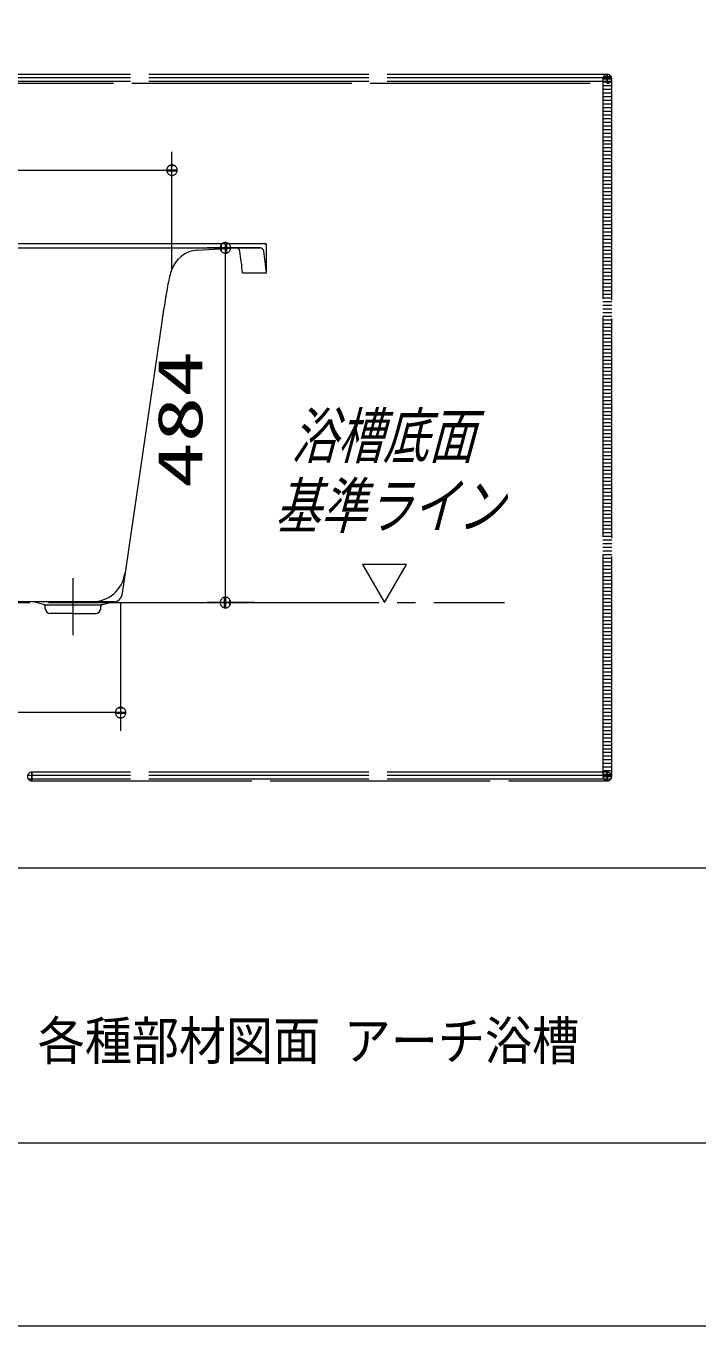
# Model space of a CAD drawing. Units: millimetres on the paper, scale 1:25. Extents: x -305 to 305, y -152 to 152.
# Drawn here: x -177.8 to -141.2, y -148.5 to -77.5 of the extents above; entities that cross this region are included whole.
import ezdxf
from ezdxf.enums import TextEntityAlignment as Align

# ---------------------------------------------------------------- set-up
doc = ezdxf.new("R2010")
doc.units = ezdxf.units.MM
for name, pattern in [('LONG_CHAIN', [21, 18, -1, 1, -1]), ('LONG_DASHED2', [13, 12, -1]), ('LONG_DOUBLE_CHAIN', [21.8, 18, -1, 0.6, -0.6, 0.6, -1])]:
    doc.linetypes.add(name, pattern=pattern)
for name, color, linetype, lineweight in [('0-1_S1', 7, 'Continuous', 9), ('0-2_0', 7, 'Continuous', 9), ('0-3_1図面枠', 7, 'Continuous', 9), ('0-4_図面枠', 3, 'Continuous', 9), ('0-5_DEFPOINTS', 7, 'Continuous', 9)]:
    doc.layers.add(name, color=color, linetype=linetype, lineweight=lineweight)
doc.styles.add('ＭＳ ゴシック', font='')
doc.styles.get('ＭＳ ゴシック').set_extended_font_data('MS Gothic')

# ---------------------------------------------------------------- blocks, each defined once
blk = doc.blocks.new('_DOTSMALL')
at = {"layer": '0-2_0'}
for p, q in [((0.0746, 0.1), (-0.0746, 0.1)), ((0.1223, -0.0248), (-0.1223, -0.0248))]:
    blk.add_line(p, q, dxfattribs=at)
for points in [[(0.125, 0), (0.124, 0.0157), (0.1211, 0.0311), (0.1162, 0.046), (0.1095, 0.0602), (0.1011, 0.0735), (0.0911, 0.0856), (0.0797, 0.0963), (0.067, 0.1055), (0.0532, 0.1131), (0.0386, 0.1189), (0.0234, 0.1228), (0.0078, 0.1248), (-0.0078, 0.1248), (-0.0234, 0.1228), (-0.0386, 0.1189), (-0.0532, 0.1131), (-0.067, 0.1055), (-0.0797, 0.0963), (-0.0911, 0.0856), (-0.1011, 0.0735), (-0.1095, 0.0602), (-0.1162, 0.046), (-0.1211, 0.0311), (-0.124, 0.0157), (-0.125, 0), (0, 0)], [(-0.125, 0), (-0.124, -0.0157), (-0.1211, -0.0311), (-0.1162, -0.046), (-0.1095, -0.0602), (-0.1011, -0.0735), (-0.0911, -0.0856), (-0.0797, -0.0963), (-0.067, -0.1055), (-0.0532, -0.1131), (-0.0386, -0.1189), (-0.0234, -0.1228), (-0.0078, -0.1248), (0.0078, -0.1248), (0.0234, -0.1228), (0.0386, -0.1189), (0.0532, -0.1131), (0.067, -0.1055), (0.0797, -0.0963), (0.0911, -0.0856), (0.1011, -0.0735), (0.1095, -0.0602), (0.1162, -0.046), (0.1211, -0.0311), (0.124, -0.0157), (0.125, 0), (0, 0)]]:
    blk.add_lwpolyline(points, close=True, dxfattribs=at)
blk = doc.blocks.new('TRI')
at = {"layer": '0-2_0'}
blk.add_lwpolyline([(0.5, 0.866), (0, 0), (1, 0)], close=True, dxfattribs=at)

msp = doc.modelspace()

# ---------------------------------------------------------------- linework, layer by layer
at = {"layer": '0-1_S1', "linetype": 'LONG_DASHED2'}
for p, q in [((-146.112, -80.373), (-211.052, -80.373)), ((-146.112, -80.573), (-211.052, -80.573)), ((-145.872, -80.608), (-146.352, -80.608)), ((-145.872, -80.808), (-146.352, -80.808)), ((-145.872, -81.008), (-146.352, -81.008)), ((-145.872, -81.208), (-146.352, -81.208)), ((-145.872, -81.408), (-146.352, -81.408)), ((-145.872, -81.608), (-146.352, -81.608)), ((-145.872, -81.808), (-146.352, -81.808)), ((-145.872, -82.008), (-146.352, -82.008)), ((-145.872, -82.208), (-146.352, -82.208)), ((-145.872, -82.408), (-146.352, -82.408)), ((-145.872, -82.608), (-146.352, -82.608)), ((-145.872, -82.808), (-146.352, -82.808)), ((-145.872, -83.008), (-146.352, -83.008)), ((-145.872, -83.208), (-146.352, -83.208)), ((-145.872, -83.408), (-146.352, -83.408)), ((-145.872, -83.608), (-146.352, -83.608)), ((-145.872, -83.808), (-146.352, -83.808)), ((-145.872, -84.008), (-146.352, -84.008)), ((-145.872, -84.208), (-146.352, -84.208)), ((-145.872, -84.408), (-146.352, -84.408)), ((-145.872, -84.608), (-146.352, -84.608)), ((-145.872, -84.808), (-146.352, -84.808)), ((-145.872, -85.008), (-146.352, -85.008)), ((-145.872, -85.208), (-146.352, -85.208)), ((-145.872, -85.408), (-146.352, -85.408)), ((-145.872, -85.608), (-146.352, -85.608)), ((-145.872, -85.808), (-146.352, -85.808)), ((-145.872, -86.008), (-146.352, -86.008)), ((-145.872, -86.208), (-146.352, -86.208)), ((-145.872, -86.408), (-146.352, -86.408)), ((-145.872, -86.608), (-146.352, -86.608)), ((-145.872, -86.808), (-146.352, -86.808)), ((-145.872, -87.008), (-146.352, -87.008)), ((-145.872, -87.208), (-146.352, -87.208)), ((-145.872, -87.408), (-146.352, -87.408)), ((-145.872, -87.608), (-146.352, -87.608)), ((-145.872, -87.808), (-146.352, -87.808)), ((-145.872, -88.008), (-146.352, -88.008)), ((-145.872, -88.208), (-146.352, -88.208)), ((-145.872, -88.408), (-146.352, -88.408)), ((-145.872, -88.608), (-146.352, -88.608)), ((-145.872, -88.808), (-146.352, -88.808)), ((-145.872, -89.008), (-146.352, -89.008)), ((-145.872, -89.208), (-146.352, -89.208)), ((-145.872, -89.408), (-146.352, -89.408)), ((-145.872, -89.608), (-146.352, -89.608)), ((-145.872, -89.808), (-146.352, -89.808)), ((-145.872, -90.008), (-146.352, -90.008)), ((-145.872, -90.208), (-146.352, -90.208)), ((-145.872, -90.408), (-146.352, -90.408)), ((-145.872, -90.608), (-146.352, -90.608)), ((-145.872, -90.808), (-146.352, -90.808)), ((-145.872, -91.008), (-146.352, -91.008)), ((-145.872, -91.208), (-146.352, -91.208)), ((-145.872, -91.408), (-146.352, -91.408)), ((-145.872, -91.608), (-146.352, -91.608)), ((-145.872, -91.808), (-146.352, -91.808)), ((-145.872, -92.008), (-146.352, -92.008)), ((-145.872, -92.208), (-146.352, -92.208)), ((-145.872, -92.408), (-146.352, -92.408)), ((-145.872, -92.608), (-146.352, -92.608)), ((-145.872, -92.808), (-146.352, -92.808)), ((-145.872, -93.008), (-146.352, -93.008)), ((-145.872, -93.208), (-146.352, -93.208)), ((-145.872, -93.408), (-146.352, -93.408)), ((-145.872, -93.608), (-146.352, -93.608)), ((-145.872, -93.808), (-146.352, -93.808)), ((-145.872, -94.008), (-146.352, -94.008)), ((-145.872, -94.208), (-146.352, -94.208)), ((-145.872, -94.408), (-146.352, -94.408)), ((-145.872, -94.608), (-146.352, -94.608)), ((-145.872, -94.808), (-146.352, -94.808)), ((-145.872, -95.008), (-146.352, -95.008)), ((-145.872, -95.208), (-146.352, -95.208)), ((-145.872, -95.408), (-146.352, -95.408)), ((-145.872, -95.608), (-146.352, -95.608)), ((-145.872, -95.808), (-146.352, -95.808)), ((-145.872, -96.008), (-146.352, -96.008)), ((-145.872, -96.208), (-146.352, -96.208)), ((-145.872, -96.408), (-146.352, -96.408)), ((-145.872, -96.608), (-146.352, -96.608)), ((-145.872, -96.808), (-146.352, -96.808)), ((-145.872, -97.008), (-146.352, -97.008)), ((-145.872, -97.208), (-146.352, -97.208)), ((-145.872, -97.408), (-146.352, -97.408)), ((-145.872, -97.608), (-146.352, -97.608)), ((-145.872, -97.808), (-146.352, -97.808)), ((-145.872, -98.008), (-146.352, -98.008)), ((-145.872, -98.208), (-146.352, -98.208)), ((-145.872, -98.408), (-146.352, -98.408)), ((-145.872, -98.608), (-146.352, -98.608)), ((-145.872, -98.808), (-146.352, -98.808)), ((-145.872, -99.008), (-146.352, -99.008)), ((-145.872, -99.208), (-146.352, -99.208)), ((-145.872, -99.408), (-146.352, -99.408)), ((-145.872, -99.608), (-146.352, -99.608)), ((-145.872, -99.808), (-146.352, -99.808)), ((-145.872, -100.008), (-146.352, -100.008)), ((-145.872, -100.208), (-146.352, -100.208)), ((-145.872, -100.408), (-146.352, -100.408)), ((-145.872, -100.608), (-146.352, -100.608)), ((-145.872, -100.808), (-146.352, -100.808)), ((-145.872, -101.008), (-146.352, -101.008)), ((-145.872, -101.208), (-146.352, -101.208)), ((-145.872, -101.408), (-146.352, -101.408)), ((-145.872, -101.608), (-146.352, -101.608)), ((-145.872, -101.808), (-146.352, -101.808)), ((-145.872, -102.008), (-146.352, -102.008)), ((-145.872, -102.208), (-146.352, -102.208)), ((-145.872, -102.408), (-146.352, -102.408)), ((-145.872, -102.608), (-146.352, -102.608)), ((-145.872, -102.808), (-146.352, -102.808)), ((-145.872, -103.008), (-146.352, -103.008)), ((-145.872, -103.208), (-146.352, -103.208)), ((-145.872, -103.408), (-146.352, -103.408)), ((-145.872, -103.608), (-146.352, -103.608)), ((-145.872, -103.808), (-146.352, -103.808)), ((-145.872, -104.008), (-146.352, -104.008)), ((-145.872, -104.208), (-146.352, -104.208)), ((-145.872, -104.408), (-146.352, -104.408)), ((-145.872, -104.608), (-146.352, -104.608)), ((-145.872, -104.808), (-146.352, -104.808)), ((-145.872, -105.008), (-146.352, -105.008)), ((-145.872, -105.208), (-146.352, -105.208)), ((-145.872, -105.408), (-146.352, -105.408)), ((-145.872, -105.608), (-146.352, -105.608)), ((-145.872, -105.808), (-146.352, -105.808)), ((-145.872, -106.008), (-146.352, -106.008)), ((-145.872, -106.208), (-146.352, -106.208)), ((-145.872, -106.408), (-146.352, -106.408)), ((-145.872, -106.608), (-146.352, -106.608)), ((-145.872, -106.808), (-146.352, -106.808)), ((-145.872, -107.008), (-146.352, -107.008)), ((-145.872, -107.208), (-146.352, -107.208)), ((-145.872, -107.408), (-146.352, -107.408)), ((-145.872, -107.608), (-146.352, -107.608)), ((-145.872, -107.808), (-146.352, -107.808)), ((-145.872, -108.008), (-146.352, -108.008)), ((-145.872, -108.208), (-146.352, -108.208)), ((-145.872, -108.408), (-146.352, -108.408)), ((-145.872, -108.608), (-146.352, -108.608)), ((-145.872, -108.808), (-146.352, -108.808)), ((-145.872, -109.008), (-146.352, -109.008)), ((-145.872, -109.208), (-146.352, -109.208)), ((-145.872, -109.408), (-146.352, -109.408)), ((-145.872, -109.608), (-146.352, -109.608)), ((-145.872, -109.808), (-146.352, -109.808)), ((-145.872, -110.008), (-146.352, -110.008)), ((-145.872, -110.208), (-146.352, -110.208)), ((-145.872, -110.408), (-146.352, -110.408)), ((-145.872, -110.608), (-146.352, -110.608)), ((-145.872, -110.808), (-146.352, -110.808)), ((-145.872, -111.008), (-146.352, -111.008)), ((-145.872, -111.208), (-146.352, -111.208)), ((-145.872, -111.408), (-146.352, -111.408)), ((-145.872, -111.608), (-146.352, -111.608)), ((-145.872, -111.808), (-146.352, -111.808)), ((-145.872, -112.008), (-146.352, -112.008)), ((-145.872, -112.208), (-146.352, -112.208)), ((-145.872, -112.408), (-146.352, -112.408)), ((-145.872, -112.608), (-146.352, -112.608)), ((-145.872, -112.808), (-146.352, -112.808)), ((-145.872, -113.008), (-146.352, -113.008)), ((-145.872, -113.208), (-146.352, -113.208)), ((-145.872, -113.408), (-146.352, -113.408)), ((-145.872, -113.608), (-146.352, -113.608)), ((-145.872, -113.808), (-146.352, -113.808)), ((-145.872, -114.008), (-146.352, -114.008)), ((-145.872, -114.208), (-146.352, -114.208)), ((-145.872, -114.408), (-146.352, -114.408)), ((-145.872, -114.608), (-146.352, -114.608)), ((-145.872, -114.808), (-146.352, -114.808)), ((-145.872, -115.008), (-146.352, -115.008)), ((-145.872, -115.208), (-146.352, -115.208)), ((-145.872, -115.408), (-146.352, -115.408)), ((-145.872, -115.608), (-146.352, -115.608)), ((-145.872, -115.808), (-146.352, -115.808)), ((-145.872, -116.008), (-146.352, -116.008)), ((-145.872, -116.208), (-146.352, -116.208)), ((-145.872, -116.408), (-146.352, -116.408)), ((-145.872, -116.608), (-146.352, -116.608)), ((-145.872, -116.808), (-146.352, -116.808)), ((-145.872, -117.008), (-146.352, -117.008)), ((-145.872, -117.208), (-146.352, -117.208)), ((-145.872, -117.408), (-146.352, -117.408)), ((-145.872, -117.608), (-146.352, -117.608)), ((-146.112, -118.448), (-177.493, -118.448)), ((-145.872, -117.808), (-146.352, -117.808)), ((-145.872, -118.008), (-146.352, -118.008)), ((-145.872, -118.208), (-146.352, -118.208)), ((-145.872, -118.408), (-146.352, -118.408)), ((-146.112, -118.648), (-177.493, -118.648))]:
    msp.add_line(p, q, dxfattribs=at)
at = {"layer": '0-1_S1'}
for p, q in [((-145.894, -80.333), (-146.33, -80.333)), ((-145.88, -80.373), (-146.112, -80.373)), ((-145.918, -80.573), (-146.112, -80.573)), ((-169.854, -90.795), (-169.854, -84.418)), ((-194.654, -85.418), (-169.854, -85.418)), ((-196.454, -89.418), (-164.787, -89.418)), ((-196.241, -89.658), (-165.04, -89.658)), ((-168.454, -89.778), (-166.359, -89.658)), ((-165.04, -89.658), (-167.939, -89.658)), ((-166.939, -109.018), (-166.939, -89.658)), ((-170.432, -93.818), (-172.597, -108.63)), ((-177.476, -108.973), (-188.19, -108.759)), ((-173.054, -108.974), (-177.454, -108.974)), ((-176.866, -109.117), (-177.432, -108.979)), ((-176.779, -109.138), (-173.728, -109.138)), ((-176.768, -109.352), (-176.774, -109.227)), ((-173.74, -109.352), (-173.733, -109.227)), ((-173.642, -109.117), (-173.075, -108.979)), ((-173.032, -108.973), (-172.985, -108.972)), ((-172.654, -109.018), (-172.654, -116.018)), ((-165.394, -109.018), (-167.939, -109.018)), ((-175.254, -109.618), (-176.488, -109.618)), ((-175.254, -109.618), (-174.019, -109.618)), ((-172.654, -115.018), (-191.854, -115.018)), ((-177.493, -118.448), (-177.725, -118.448)), ((-145.88, -118.448), (-146.112, -118.448)), ((-177.493, -118.648), (-177.688, -118.648)), ((-145.917, -118.647), (-146.307, -118.647)), ((-145.918, -118.648), (-146.112, -118.648))]:
    msp.add_line(p, q, dxfattribs=at)
at = {"layer": '0-1_S1', "linetype": 'LONG_CHAIN'}
for p, q in [((-175.254, -107.681), (-175.254, -110.798)), ((-197.581, -109.018), (-151.71, -109.018))]:
    msp.add_line(p, q, dxfattribs=at)
at = {"layer": '0-1_S1', "linetype": 'LONG_DOUBLE_CHAIN'}
for q in [(-177.476, -108.973), (-173.032, -108.973)]:
    msp.add_line((-175.254, -109.018), q, dxfattribs=at)
at = {"layer": '0-1_S1', "linetype": 'LONG_DASHED2'}
for points in [[(-211.052, -80.673), (-146.112, -80.673), (-146.112, -80.193), (-211.052, -80.193)], [(-146.352, -80.433), (-146.352, -118.508), (-145.872, -118.508), (-145.872, -80.433)], [(-177.493, -118.748), (-146.112, -118.748), (-146.112, -118.268), (-177.493, -118.268)]]:
    msp.add_lwpolyline(points, close=True, dxfattribs=at)
at = {"layer": '0-1_S1'}
for points in [[(-145.872, -80.433), (-145.874, -80.403), (-145.879, -80.373), (-145.889, -80.345), (-145.902, -80.317), (-145.918, -80.292), (-145.937, -80.269), (-145.959, -80.248), (-145.983, -80.23), (-146.01, -80.216), (-146.038, -80.205), (-146.067, -80.197), (-146.097, -80.193), (-146.127, -80.193), (-146.157, -80.197), (-146.186, -80.205), (-146.214, -80.216), (-146.241, -80.23), (-146.265, -80.248), (-146.287, -80.269), (-146.306, -80.292), (-146.322, -80.317), (-146.335, -80.345), (-146.344, -80.373), (-146.35, -80.403), (-146.352, -80.433), (-146.112, -80.433)], [(-146.112, -80.433), (-146.112, -80.673), (-146.082, -80.671), (-146.052, -80.665), (-146.024, -80.656), (-145.996, -80.643), (-145.971, -80.627), (-145.948, -80.608), (-145.927, -80.586), (-145.909, -80.562), (-145.895, -80.535), (-145.884, -80.507), (-145.876, -80.478), (-145.872, -80.448), (-145.872, -80.418), (-145.876, -80.388), (-145.884, -80.359), (-145.895, -80.331), (-145.909, -80.304), (-145.927, -80.28), (-145.948, -80.258), (-145.971, -80.239), (-145.996, -80.223), (-146.024, -80.21), (-146.052, -80.201), (-146.082, -80.195), (-146.112, -80.193)], [(-177.493, -118.268), (-177.523, -118.27), (-177.553, -118.275), (-177.582, -118.285), (-177.609, -118.298), (-177.634, -118.314), (-177.657, -118.333), (-177.678, -118.355), (-177.696, -118.379), (-177.71, -118.406), (-177.721, -118.434), (-177.729, -118.463), (-177.733, -118.493), (-177.733, -118.523), (-177.729, -118.553), (-177.721, -118.582), (-177.71, -118.61), (-177.696, -118.636), (-177.678, -118.661), (-177.657, -118.683), (-177.634, -118.702), (-177.609, -118.718), (-177.582, -118.731), (-177.553, -118.74), (-177.523, -118.746), (-177.493, -118.748), (-177.493, -118.508)], [(-146.112, -118.508), (-146.112, -118.748), (-146.082, -118.746), (-146.052, -118.74), (-146.024, -118.731), (-145.996, -118.718), (-145.971, -118.702), (-145.948, -118.683), (-145.927, -118.661), (-145.909, -118.636), (-145.895, -118.61), (-145.884, -118.582), (-145.876, -118.553), (-145.872, -118.523), (-145.872, -118.493), (-145.876, -118.463), (-145.884, -118.434), (-145.895, -118.406), (-145.909, -118.379), (-145.927, -118.355), (-145.948, -118.333), (-145.971, -118.314), (-145.996, -118.298), (-146.024, -118.285), (-146.052, -118.275), (-146.082, -118.27), (-146.112, -118.268)], [(-146.112, -118.508), (-146.352, -118.508), (-146.35, -118.538), (-146.344, -118.568), (-146.335, -118.596), (-146.322, -118.623), (-146.306, -118.649), (-146.287, -118.672), (-146.265, -118.693), (-146.241, -118.711), (-146.214, -118.725), (-146.186, -118.736), (-146.157, -118.744), (-146.127, -118.747), (-146.097, -118.747), (-146.067, -118.744), (-146.038, -118.736), (-146.01, -118.725), (-145.983, -118.711), (-145.959, -118.693), (-145.937, -118.672), (-145.918, -118.649), (-145.902, -118.623), (-145.889, -118.596), (-145.879, -118.568), (-145.874, -118.538), (-145.872, -118.508)]]:
    msp.add_lwpolyline(points, close=True, dxfattribs=at)
msp.add_lwpolyline([(-166.002, -91.018), (-164.694, -91.018), (-164.707, -89.497)], dxfattribs=at)
for centre, radius, start, end in [((-168.362, -91.375), 1.6, 93.27033, 163.62761), ((-166.348, -89.858), 0.2, 7.78511, 93.09366), ((-216.085, -96.658), 50.4, 6.42513, 7.78511), ((-165.04, -89.858), 0.2, 7.78511, 90), ((-214.777, -96.658), 50.4, 6.42513, 7.78511), ((-164.787, -89.498), 0.08, 0.5, 90), ((-162.222, -93.179), 8, 163.62761, 169.68099), ((-111.063, -102.494), 60, 169.68099, 171.68578), ((-174.203, -107.174), 1.8, 270, 351.68578), ((-177.48, -109.173), 0.2, 76.34082, 88.85424), ((-176.894, -109.233), 0.12, 3, 76.34082), ((-173.613, -109.233), 0.12, 103.65918, 177), ((-173.028, -109.173), 0.2, 91.14576, 103.65918), ((-172.993, -108.572), 0.4, 271.14576, 351.68578), ((-176.488, -109.338), 0.28, 183, 270), ((-174.019, -109.338), 0.28, 270, 357)]:
    msp.add_arc(centre, radius, start, end, dxfattribs=at)
at = {"layer": '0-4_図面枠'}
msp.add_line((-291.017, -123.498), (108.983, -123.498), dxfattribs=at)
msp.add_lwpolyline([(-291.017, -138.498), (108.983, -138.498), (108.983, 138.502), (-291.017, 138.502)], close=True, dxfattribs=at)
at = {"layer": '0-5_DEFPOINTS'}
msp.add_line((118.983, -148.498), (-301.017, -148.498), dxfattribs=at)

# ---------------------------------------------------------------- block references
at = {"layer": '0-1_S1', "xscale": 2.32, "yscale": 2.32}
for p in [(-169.854, -85.418), (-172.654, -115.018)]:
    msp.add_blockref('_DOTSMALL', p, dxfattribs=at)
at = {"layer": '0-1_S1'}
for name, p, xscale, yscale, rotation in [('_DOTSMALL', (-166.939, -89.658), 2.32, 2.32, 90), ('TRI', (-158.264, -109.018), 2.4, 2.4, 60), ('_DOTSMALL', (-166.939, -109.018), 2.32, 2.32, 270)]:
    msp.add_blockref(name, p, dxfattribs=dict(at, xscale=xscale, yscale=yscale, rotation=rotation))

# ---------------------------------------------------------------- texts
at = {"layer": '0-1_S1', "style": 'ＭＳ ゴシック', "width": 1.5}
msp.add_text('484', height=2.441, rotation=90, dxfattribs=at).set_placement((-167.469, -102.76), align=Align.BOTTOM_LEFT)
at = {"layer": '0-1_S1', "style": 'ＭＳ ゴシック', "oblique": 15, "width": 0.75}
for s, p in [('浴槽底面', (-163.333, -101.866)), ('基準ライン', (-164.248, -105.689))]:
    msp.add_text(s, height=2.441, dxfattribs=at).set_placement(p, align=Align.BOTTOM_LEFT)
at = {"layer": '0-3_1図面枠', "style": 'ＭＳ ゴシック', "width": 0.9}
msp.add_text('ノウム 各種部材図面 アーチ浴槽', height=2.092, dxfattribs=at).set_placement((-186.165, -134.602), align=Align.BOTTOM_LEFT)

doc.saveas('drawing.dxf')
